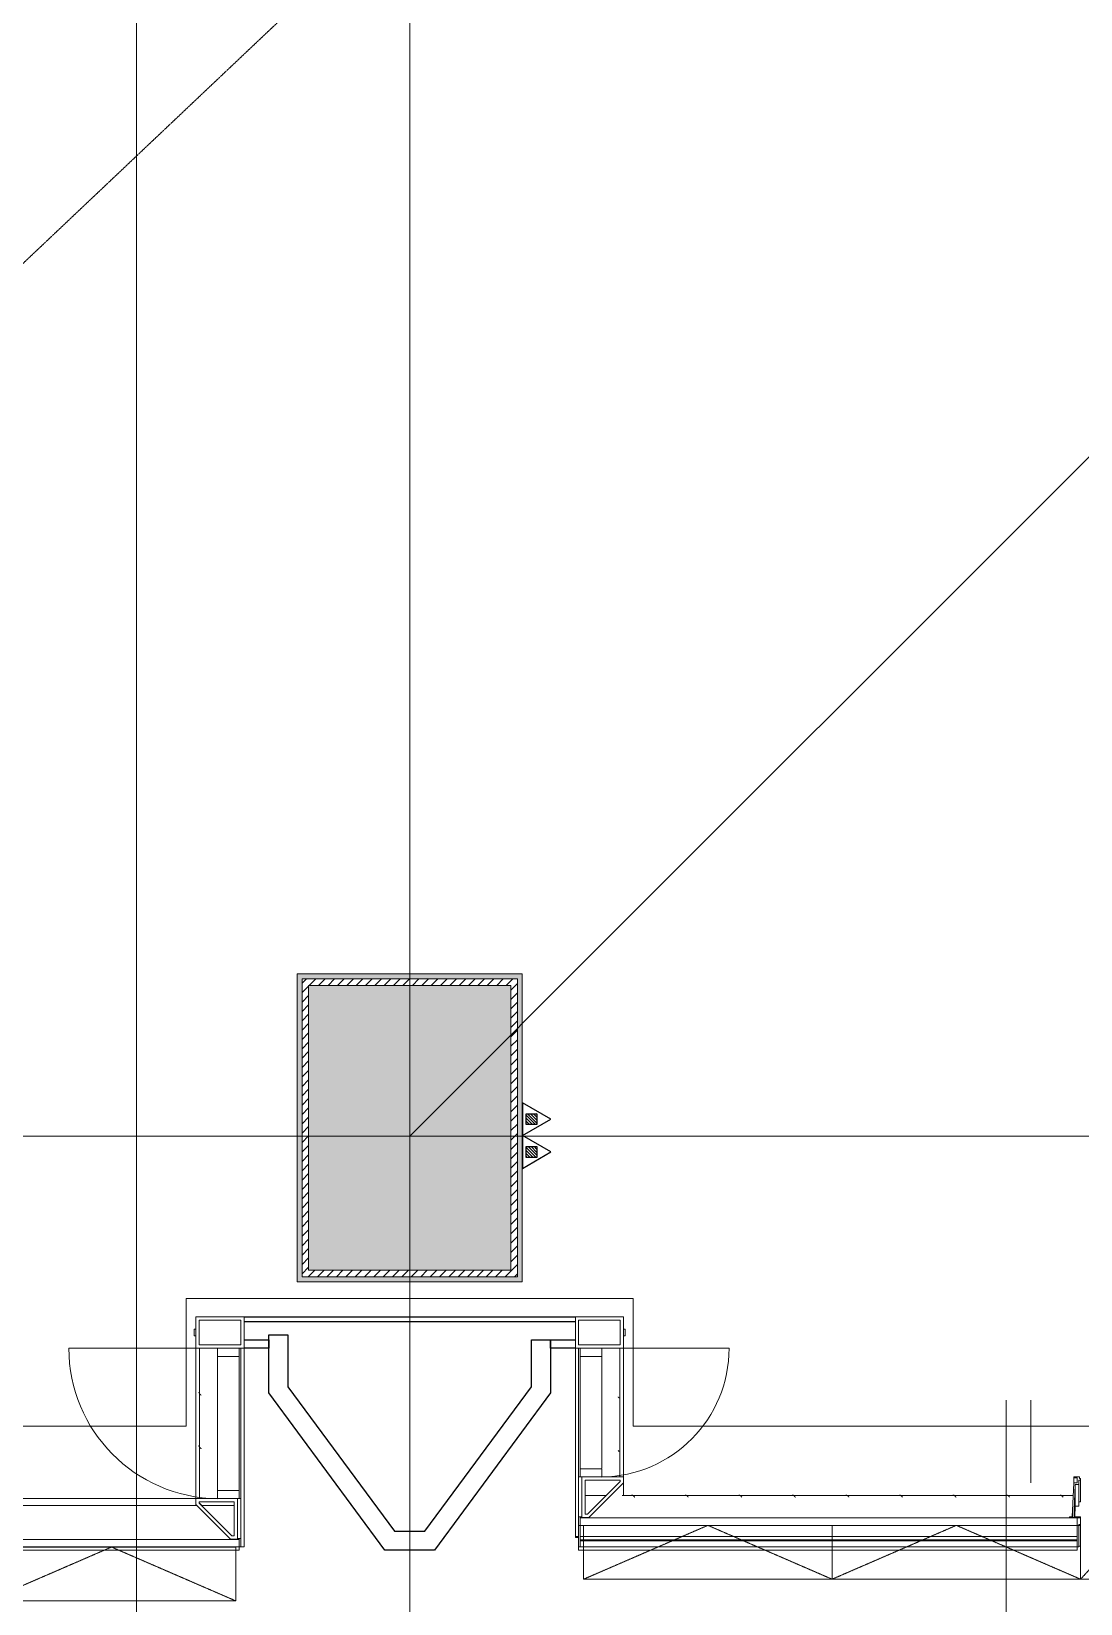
# Model space of a CAD drawing. Header units: millimetres. Extents: x 8533 to 398112, y -117646 to 105276.
# Drawn here: x 182263 to 188596, y 33084 to 42573 of the extents above; entities that cross this region are included whole.
import ezdxf

# ---------------------------------------------------------------- set-up
doc = ezdxf.new("R2010")
doc.units = ezdxf.units.MM
for name, pattern in [('IMPORT-A-D0TE-BF$0$DOTE', [0]), ('IMPORT-A-PMDT-10F$0$DASH _2_', [3.5, 2.5, -1]), ('IMPORT-colu-10F-19F$0$DOTE', [0]), ('IMPORT-DASH', [3.5, 2.5, -1])]:
    doc.linetypes.add(name, pattern=pattern)
for name, color, linetype, lineweight in [('A-D0TE-BF$0$A-Axis', 3, 'Continuous', 13), ('A-D0TE-BF$0$A-Axis-GRID', 1, 'IMPORT-A-D0TE-BF$0$DOTE', 13), ('A-EDGE-6_27F$0$A-floor-EDGE', 6, 'Continuous', 13), ('A-Iden-10F$0$A-Dims-IDEN', 13, 'Continuous', 13), ('A-PMDT-10F$0$A-GLAZ-CURT-CUT', 52, 'Continuous', 13), ('A-PMDT-10F$0$A-GLAZ-CURT-PRO', 13, 'Continuous', 13), ('A-PMDT-10F$0$A-WALL', 51, 'Continuous', 13), ('A-PMDT-10F$0$LB_铝板_', 2, 'Continuous', 13), ('A-PMDT-10F$0$Q-CASE-GM', 13, 'Continuous', 13), ('A-PMDT-10F$0$防火涂料', 8, 'Continuous', 13), ('colu-10F-19F$0$A-Axis-grid', 1, 'IMPORT-colu-10F-19F$0$DOTE', 13), ('colu-10F-19F$0$S-COLU-STEEL', 104, 'Continuous', 13), ('colu-10F-19F$0$S-hatch', 253, 'Continuous', 13), ('P-XHS-10F$0$PTP-XH灭火器', 10, 'Continuous', 25), ('X-AREA-SS', 3, 'IMPORT-DASH', 13), ('塔楼-ARC-10F-20250714_dwg', 8, 'Continuous', 13)]:
    doc.layers.add(name, color=color, linetype=linetype, lineweight=lineweight)

# ---------------------------------------------------------------- blocks, each defined once
blk = doc.blocks.new('塔楼-ARC-10F-20250714_dwg_A-D0TE-BF-2024562-10F_ARC_46_000_')
at = {"layer": 'A-D0TE-BF$0$A-Axis'}
for p, q in [((26600, -31033.5), (26600, -35033.5)), ((28250, -31033.5), (28250, -35033.5))]:
    blk.add_line(p, q, dxfattribs=at)
at = {"layer": 'A-D0TE-BF$0$A-Axis-GRID', "linetype": 'Continuous'}
for p, q in [((26600, -31033.5), (26600, -20300)), ((28250, -27270.4), (28250, -20300)), ((28250, -29130.4), (28250, -27270.4)), ((27570, -28250), (9430, -28250)), ((28930, -28250), (27570, -28250)), ((39660.3, -28250), (28930, -28250)), ((28250, -31033.5), (28250, -29130.4))]:
    blk.add_line(p, q, dxfattribs=at)
blk = doc.blocks.new('塔楼-ARC-10F-20250714_dwg_A-EDGE-6_27F-2024563-10F_ARC_46_000_')
at = {"layer": 'A-EDGE-6_27F$0$A-floor-EDGE', "flags": 128}
blk.add_lwpolyline([(38580, 1350), (38580, 650), (38580, -650), (38580, -1350), (39350, -1350), (39350, -18150), (38580, -18150), (38580, -18850), (38580, -20150), (38580, -20850), (39350, -20850), (39350, -30000), (29600, -30000), (29600, -29230), (28900, -29230), (27600, -29230), (26900, -29230), (26900, -30000), (10100, -30000), (10100, -29230), (9400, -29230), (8100, -29230)], dxfattribs=at)
blk = doc.blocks.new('塔楼-ARC-10F-20250714_dwg_colu-10F-19F-2024606-10F_ARC_46_000_')
at = {"layer": 'colu-10F-19F$0$S-hatch'}
h = blk.add_hatch(dxfattribs=at)
h.set_pattern_fill('FP_50', color=256, style=0, pattern_type=2)
h.set_pattern_definition([(45, (19450, 0), (-28.28427, 28.28427), [])])
h.paths.add_polyline_path([(28860, -29100), (28900, -29100), (28900, -27300), (27600, -27300), (27600, -29100), (28750, -29100)], flags=0)
h.paths.add_polyline_path([(27640, -29060), (27640, -27340), (28860, -27340), (28860, -29060), (28150, -29060)], flags=0)
blk.add_hatch(color=256, dxfattribs=at).paths.add_polyline_path([(28150, -29060), (28860, -29060), (28860, -27340), (27640, -27340), (27640, -29060)], flags=0)
at = {"layer": 'colu-10F-19F$0$A-Axis-grid', "linetype": 'Continuous'}
for p, q in [((36320, -20180), (28930, -27570)), ((28900, -27600), (28250, -28250)), ((28930, -27570), (28900, -27600))]:
    blk.add_line(p, q, dxfattribs=at)
at = {"layer": 'colu-10F-19F$0$S-COLU-STEEL', "flags": 128}
for points in [[(27600, -29100), (27600, -27300), (28900, -27300), (28900, -29100)], [(27640, -29060), (27640, -27340), (28860, -27340), (28860, -29060)]]:
    blk.add_lwpolyline(points, close=True, dxfattribs=at)
blk = doc.blocks.new('塔楼-ARC-10F-20250714_dwg_A-PMDT-10F$0$A$C2FD361CC-2024608-10F_ARC_46_000_')
at = {"layer": 'A-PMDT-10F$0$防火涂料'}
h = blk.add_hatch(dxfattribs=at)
h.set_pattern_fill('FP_53', color=256, style=0, pattern_type=2)
h.set_pattern_definition([(37.5, (19550, 28356.624), (-1.60031, 48.94136), [0, -38.608, 0, -43.18, -41.275]), (37.5, (19550, 28356.624), (-1.60031, 48.94136), [-81.788, 0, -41.275]), (7.5, (19550, 28356.624), (44.9521, 71.68268), [0, -20.828, 0, -34.798, -13.335]), (7.5, (19550, 28356.624), (44.9521, 71.68268), [-55.626, 0, -13.335]), (327.5, (19518.76, 28356.624), (79.09879, 0.143765), [0, -12.7, 0, -45.72, -59.69]), (327.5, (19518.76, 28356.624), (79.09879, 0.143765), [-58.42, 0, -59.69]), (317.5, (19518.76, 28356.624), (76.35522, 22.29306), [0, -6.35, 0, -29.972, -34.29]), (317.5, (19518.76, 28356.624), (76.35522, 22.29306), [-36.322, 0, -34.29])])
h.paths.add_polyline_path([(28860, -880.4), (28930, -880.4), (28929.6, 979.6), (27570, 979.6), (27570, -880.4), (28750, -880.4)], flags=0)
h.paths.add_polyline_path([(28860, -850), (27600, -850), (27600, 950), (28900, 950), (28900, -850)], flags=0)
at = {"layer": 'A-PMDT-10F$0$防火涂料', "flags": 128}
blk.add_lwpolyline([(27570, 979.6), (28930, 979.6), (28930, -880.4), (27570, -880.4)], close=True, dxfattribs=at)
blk = doc.blocks.new('塔楼-ARC-10F-20250714_dwg_A-Iden-10F-2024611-10F_ARC_46_000_')
at = {"layer": 'A-Iden-10F$0$A-Dims-IDEN'}
blk.add_line((32000, -29843.3), (32000, -30343.3), dxfattribs=at)
at = {"layer": 'A-Iden-10F$0$A-Dims-IDEN', "flags": 128}
blk.add_lwpolyline([(31850, -29843.3), (31850, -35090.2), (31159.2, -35090.2), (30159.2, -35090.2)], dxfattribs=at)
blk = doc.blocks.new('塔楼-ARC-10F-20250714_dwg_P-XHS-10F$0$$TWTSYS$00000546-2024621-10F_ARC_46_000_')
at = {"layer": 'P-XHS-10F$0$PTP-XH灭火器'}
h = blk.add_hatch(dxfattribs=at)
h.set_pattern_fill('FP_61', color=256, style=0, pattern_type=2)
h.set_pattern_definition([(45, (-38543.802, -6670.83), (-17.67767, 17.67767), [])])
h.paths.add_polyline_path([(65, 44), (65, 174), (-65, 174), (-65, 44)], flags=0)
at = {"layer": 'P-XHS-10F$0$PTP-XH灭火器', "flags": 128}
for points in [[(0, 344), (-198, 0), (198, 0)], [(-65, 174), (65, 174), (65, 44), (-65, 44)]]:
    blk.add_lwpolyline(points, close=True, dxfattribs=at)
blk = doc.blocks.new('塔楼-ARC-10F-20250714_dwg_P-XHS-10F-2024623-10F_ARC_46_000_')
at = {"xscale": 0.5, "yscale": 0.5, "zscale": 0.5, "rotation": 269.9999999999999}
for p in [(28930.9, -28147.3), (28930.9, -28345.7)]:
    blk.add_blockref('塔楼-ARC-10F-20250714_dwg_P-XHS-10F$0$$TWTSYS$00000546-2024621-10F_ARC_46_000_', p, dxfattribs=at)
blk = doc.blocks.new('塔楼-ARC-10F-20250714_dwg_A-PMDT-10F$0$FP_61-Floor Plan_F10 CAD Export-2024667-10F_ARC_46_000_')
at = {"layer": 'A-PMDT-10F$0$Q-CASE-GM'}
for p, q in [((-1478.3, -260), (1245.2, -260)), ((1273.5, -260), (1470, -260))]:
    blk.add_line(p, q, dxfattribs=at)
blk = doc.blocks.new('塔楼-ARC-10F-20250714_dwg_A-PMDT-10F$0$FP_62-Floor Plan_F10 CAD Export-2024668-10F_ARC_46_000_')
at = {"layer": 'A-PMDT-10F$0$A-GLAZ-CURT-PRO'}
blk.add_line((1261, -301.7), (1261, -1210), dxfattribs=at)
at = {"layer": 'A-PMDT-10F$0$A-GLAZ-CURT-PRO', "flags": 128}
for points in [[(1257.5, -622.2), (1257.5, -621.9), (1257.6, -621.5), (1257.6, -621.1), (1257.7, -620.8), (1257.7, -620.4), (1257.8, -620), (1257.9, -619.7), (1258, -619.3), (1258.1, -618.9), (1258.2, -618.5), (1258.3, -618.2), (1258.5, -617.8), (1258.6, -617.4), (1258.8, -617.1), (1258.9, -616.7), (1259.1, -616.3), (1259.3, -616), (1259.5, -615.6), (1259.7, -615.2), (1259.9, -614.9), (1260.2, -614.5), (1260.4, -614.1), (1260.6, -613.7), (1260.9, -613.4), (1261.2, -613), (1261.4, -612.6), (1261.7, -612.3), (1262, -611.9), (1262.3, -611.5), (1262.6, -611.2), (1263, -610.8), (1263.3, -610.4), (1263.6, -610.1), (1264, -609.7), (1264.3, -609.3), (1264.7, -608.9), (1265, -608.6), (1265.4, -608.2), (1265.8, -607.8), (1266.2, -607.5), (1266.5, -607.1), (1266.9, -606.7), (1267.3, -606.4), (1267.7, -606), (1268.2, -605.6), (1268.6, -605.3), (1269, -604.9), (1269.4, -604.5), (1269.8, -604.1), (1270.3, -603.8), (1270.7, -603.4), (1271.1, -603), (1271.6, -602.7)], [(1257.5, -945.5), (1257.5, -945.2), (1257.6, -944.8), (1257.6, -944.4), (1257.7, -944.1), (1257.7, -943.7), (1257.8, -943.3), (1257.9, -942.9), (1258, -942.6), (1258.1, -942.2), (1258.2, -941.8), (1258.3, -941.5), (1258.5, -941.1), (1258.6, -940.7), (1258.8, -940.4), (1258.9, -940), (1259.1, -939.6), (1259.3, -939.3), (1259.5, -938.9), (1259.7, -938.5), (1259.9, -938.1), (1260.2, -937.8), (1260.4, -937.4), (1260.6, -937), (1260.9, -936.7), (1261.2, -936.3), (1261.4, -935.9), (1261.7, -935.6), (1262, -935.2), (1262.3, -934.8), (1262.6, -934.5), (1263, -934.1), (1263.3, -933.7), (1263.6, -933.3), (1264, -933), (1264.3, -932.6), (1264.7, -932.2), (1265, -931.9), (1265.4, -931.5), (1265.8, -931.1), (1266.2, -930.8), (1266.5, -930.4), (1266.9, -930), (1267.3, -929.7), (1267.7, -929.3), (1268.2, -928.9), (1268.6, -928.5), (1269, -928.2), (1269.4, -927.8), (1269.8, -927.4), (1270.3, -927.1), (1270.7, -926.7), (1271.1, -926.3), (1271.6, -926)]]:
    blk.add_lwpolyline(points, dxfattribs=at)
blk = doc.blocks.new('塔楼-ARC-10F-20250714_dwg_A-PMDT-10F$0$CWP_玻璃幕墙端部 - 塔楼有侧开启扇 H_3000_有窗帘槽-V60-Floor Plan_F10 CAD Export-2024748-10F_ARC_46_000_')
at = {"layer": 'A-PMDT-10F$0$A-GLAZ-CURT-CUT', "flags": 128}
for points in [[(-1500, -10), (-1510, -10), (-1510, -15), (-1520, -15), (-1520, -55), (-1500, -55)], [(-1471.8, -57), (-1471.8, -55), (-1520, -55), (-1520, -57)], [(-1514, -301.7), (-1480, -301.7), (-1479.8, -295.7), (-1500, -295.7), (-1500, -265.5), (-1478.5, -265.5), (-1471.8, -100), (-1471.8, -57), (-1520, -57), (-1520, -62), (-1481.8, -62), (-1481.8, -99.8), (-1488.1, -255.5), (-1510, -255.5), (-1510, -281.7), (-1520, -281.7), (-1520, -291.7), (-1514, -291.7)], [(1500, -55), (1500, -10), (-1500, -10), (-1500, -55)], [(-1452.5, -55), (-1471.8, -55), (-1471.8, -57), (-1452.5, -57)], [(1510, -10), (1500, -10), (1500, -57), (1448.2, -57), (1239.1, -266.2), (1239.1, -301.7), (1490, -301.7), (1490, -62), (1510, -62)], [(1470, -281.7), (1259.1, -281.7), (1259.1, -274.4), (1456.5, -77), (1470, -77)], [(1445.8, -55), (1445.8, -57), (1500, -57), (1500, -55)], [(1490, -62), (1490, -301.7), (1510, -301.7), (1510, -62)], [(1370, -301.7), (1370, -351.7), (1500, -351.7), (1500, -301.7)], [(1500, -301.7), (1500, -1210), (1510, -1210), (1510, -301.7)], [(1239.1, -1210), (1239.1, -1400), (1530, -1400), (1530, -1210)], [(1259.1, -1380), (1259.1, -1230), (1510, -1230), (1510, -1380)], [(1370, -1160), (1370, -1210), (1500, -1210), (1500, -1160)]]:
    blk.add_lwpolyline(points, close=True, dxfattribs=at)
blk.add_lwpolyline([(-1452.5, -61), (-1452.5, -57), (-1471.8, -57), (-1471.8, -103), (-1470.1, -62), (-1453.5, -62)], dxfattribs=at)
at = {"layer": 'A-PMDT-10F$0$A-GLAZ-CURT-CUT'}
blk.add_arc((-1453.5, -61), 0.998, 270, 360, dxfattribs=at)
at = {"layer": 'A-PMDT-10F$0$A-GLAZ-CURT-PRO'}
for p, q in [((-1478.5, -265.5), (-1479.8, -295.7)), ((1259.1, -276.1), (1275.3, -259.8)), ((1370, -1160), (1370, -351.7)), ((1370, -1210), (472.5, -1210)), ((1239.1, -1285), (1229.1, -1285)), ((1229.1, -1325), (1239.1, -1325))]:
    blk.add_line(p, q, dxfattribs=at)
at = {"layer": 'A-PMDT-10F$0$A-GLAZ-CURT-PRO', "flags": 128}
for points in [[(1510, -10), (1530, -10), (1530, -1210)], [(-1480, -301.7), (1239.1, -301.7), (1239.1, -1210)], [(1229.1, -1320), (1229.1, -1325), (1229.1, -1320), (1229.1, -1290), (1229.1, -1285), (1229.1, -1290)]]:
    blk.add_lwpolyline(points, dxfattribs=at)
blk.add_lwpolyline([(1259.1, -276.2), (1275.5, -259.8)], close=True, dxfattribs=at)
at = {"layer": 'A-PMDT-10F$0$A-GLAZ-CURT-PRO'}
blk.add_arc((1380.9, -1210), 908.4, 90.68686, 180, dxfattribs=at)
at = {"layer": 'A-PMDT-10F$0$Q-CASE-GM', "flags": 128}
blk.add_lwpolyline([(-1500, -10), (-1500, 10), (1500, 10), (1500, -10)], dxfattribs=at)
for name in ['塔楼-ARC-10F-20250714_dwg_A-PMDT-10F$0$FP_61-Floor Plan_F10 CAD Export-2024667-10F_ARC_46_000_', '塔楼-ARC-10F-20250714_dwg_A-PMDT-10F$0$FP_62-Floor Plan_F10 CAD Export-2024668-10F_ARC_46_000_']:
    blk.add_blockref(name, (0, 0))
blk = doc.blocks.new('塔楼-ARC-10F-20250714_dwg_A-PMDT-10F$0$FP_153-Floor Plan_F10 CAD Export-2024702-10F_ARC_46_000_')
at = {"layer": 'A-PMDT-10F$0$Q-CASE-GM'}
for p, q in [((1247, 320.1), (-1475.4, 320.1)), ((1470, 320.1), (1344.2, 320.1))]:
    blk.add_line(p, q, dxfattribs=at)
at = {"layer": 'A-PMDT-10F$0$Q-CASE-GM', "flags": 128}
for points in [[(-1396.1, 323.6), (-1396.5, 323.6), (-1396.8, 323.5), (-1397.2, 323.5), (-1397.6, 323.5), (-1397.9, 323.4), (-1398.3, 323.3), (-1398.7, 323.3), (-1399, 323.2), (-1399.4, 323.1), (-1399.8, 323), (-1400.1, 322.8), (-1400.5, 322.7), (-1400.9, 322.6), (-1401.3, 322.4), (-1401.6, 322.2), (-1402, 322.1), (-1402.4, 321.9), (-1402.7, 321.7), (-1403.1, 321.5), (-1403.5, 321.3), (-1403.8, 321), (-1404.2, 320.8), (-1404.6, 320.6), (-1404.9, 320.3), (-1405.3, 320), (-1405.7, 319.8), (-1406.1, 319.5), (-1406.4, 319.2), (-1406.8, 318.9), (-1407.2, 318.6), (-1407.5, 318.3), (-1407.9, 317.9), (-1408.3, 317.6), (-1408.6, 317.3), (-1409, 316.9), (-1409.4, 316.6), (-1409.7, 316.2), (-1410.1, 315.8), (-1410.5, 315.5), (-1410.9, 315.1), (-1411.2, 314.7), (-1411.6, 314.3), (-1412, 313.9), (-1412.3, 313.5), (-1412.7, 313.1), (-1413.1, 312.7), (-1413.4, 312.3), (-1413.8, 311.9), (-1414.2, 311.4), (-1414.5, 311), (-1414.9, 310.6)], [(-1072.8, 323.6), (-1073.2, 323.6), (-1073.5, 323.5), (-1073.9, 323.5), (-1074.3, 323.5), (-1074.6, 323.4), (-1075, 323.3), (-1075.4, 323.3), (-1075.7, 323.2), (-1076.1, 323.1), (-1076.5, 323), (-1076.9, 322.8), (-1077.2, 322.7), (-1077.6, 322.6), (-1078, 322.4), (-1078.3, 322.2), (-1078.7, 322.1), (-1079.1, 321.9), (-1079.4, 321.7), (-1079.8, 321.5), (-1080.2, 321.3), (-1080.5, 321), (-1080.9, 320.8), (-1081.3, 320.6), (-1081.7, 320.3), (-1082, 320), (-1082.4, 319.8), (-1082.8, 319.5), (-1083.1, 319.2), (-1083.5, 318.9), (-1083.9, 318.6), (-1084.2, 318.3), (-1084.6, 317.9), (-1085, 317.6), (-1085.3, 317.3), (-1085.7, 316.9), (-1086.1, 316.6), (-1086.5, 316.2), (-1086.8, 315.8), (-1087.2, 315.5), (-1087.6, 315.1), (-1087.9, 314.7), (-1088.3, 314.3), (-1088.7, 313.9), (-1089, 313.5), (-1089.4, 313.1), (-1089.8, 312.7), (-1090.1, 312.3), (-1090.5, 311.9), (-1090.9, 311.4), (-1091.3, 311), (-1091.6, 310.6)], [(-749.5, 323.6), (-749.9, 323.6), (-750.2, 323.5), (-750.6, 323.5), (-751, 323.5), (-751.3, 323.4), (-751.7, 323.3), (-752.1, 323.3), (-752.5, 323.2), (-752.8, 323.1), (-753.2, 323), (-753.6, 322.8), (-753.9, 322.7), (-754.3, 322.6), (-754.7, 322.4), (-755, 322.2), (-755.4, 322.1), (-755.8, 321.9), (-756.1, 321.7), (-756.5, 321.5), (-756.9, 321.3), (-757.3, 321), (-757.6, 320.8), (-758, 320.6), (-758.4, 320.3), (-758.7, 320), (-759.1, 319.8), (-759.5, 319.5), (-759.8, 319.2), (-760.2, 318.9), (-760.6, 318.6), (-760.9, 318.3), (-761.3, 317.9), (-761.7, 317.6), (-762.1, 317.3), (-762.4, 316.9), (-762.8, 316.6), (-763.2, 316.2), (-763.5, 315.8), (-763.9, 315.5), (-764.3, 315.1), (-764.6, 314.7), (-765, 314.3), (-765.4, 313.9), (-765.7, 313.5), (-766.1, 313.1), (-766.5, 312.7), (-766.9, 312.3), (-767.2, 311.9), (-767.6, 311.4), (-768, 311), (-768.3, 310.6)], [(-426.2, 323.6), (-426.6, 323.6), (-427, 323.5), (-427.3, 323.5), (-427.7, 323.5), (-428.1, 323.4), (-428.4, 323.3), (-428.8, 323.3), (-429.2, 323.2), (-429.5, 323.1), (-429.9, 323), (-430.3, 322.8), (-430.6, 322.7), (-431, 322.6), (-431.4, 322.4), (-431.8, 322.2), (-432.1, 322.1), (-432.5, 321.9), (-432.9, 321.7), (-433.2, 321.5), (-433.6, 321.3), (-434, 321), (-434.3, 320.8), (-434.7, 320.6), (-435.1, 320.3), (-435.4, 320), (-435.8, 319.8), (-436.2, 319.5), (-436.6, 319.2), (-436.9, 318.9), (-437.3, 318.6), (-437.7, 318.3), (-438, 317.9), (-438.4, 317.6), (-438.8, 317.3), (-439.1, 316.9), (-439.5, 316.6), (-439.9, 316.2), (-440.2, 315.8), (-440.6, 315.5), (-441, 315.1), (-441.4, 314.7), (-441.7, 314.3), (-442.1, 313.9), (-442.5, 313.5), (-442.8, 313.1), (-443.2, 312.7), (-443.6, 312.3), (-443.9, 311.9), (-444.3, 311.4), (-444.7, 311), (-445, 310.6)], [(-102.9, 323.6), (-103.3, 323.6), (-103.7, 323.5), (-104, 323.5), (-104.4, 323.5), (-104.8, 323.4), (-105.1, 323.3), (-105.5, 323.3), (-105.9, 323.2), (-106.2, 323.1), (-106.6, 323), (-107, 322.8), (-107.4, 322.7), (-107.7, 322.6), (-108.1, 322.4), (-108.5, 322.2), (-108.8, 322.1), (-109.2, 321.9), (-109.6, 321.7), (-109.9, 321.5), (-110.3, 321.3), (-110.7, 321), (-111, 320.8), (-111.4, 320.6), (-111.8, 320.3), (-112.2, 320), (-112.5, 319.8), (-112.9, 319.5), (-113.3, 319.2), (-113.6, 318.9), (-114, 318.6), (-114.4, 318.3), (-114.7, 317.9), (-115.1, 317.6), (-115.5, 317.3), (-115.8, 316.9), (-116.2, 316.6), (-116.6, 316.2), (-117, 315.8), (-117.3, 315.5), (-117.7, 315.1), (-118.1, 314.7), (-118.4, 314.3), (-118.8, 313.9), (-119.2, 313.5), (-119.5, 313.1), (-119.9, 312.7), (-120.3, 312.3), (-120.6, 311.9), (-121, 311.4), (-121.4, 311), (-121.8, 310.6)], [(220.4, 323.6), (220, 323.6), (219.6, 323.5), (219.3, 323.5), (218.9, 323.5), (218.5, 323.4), (218.1, 323.3), (217.8, 323.3), (217.4, 323.2), (217, 323.1), (216.7, 323), (216.3, 322.8), (215.9, 322.7), (215.6, 322.6), (215.2, 322.4), (214.8, 322.2), (214.5, 322.1), (214.1, 321.9), (213.7, 321.7), (213.3, 321.5), (213, 321.3), (212.6, 321), (212.2, 320.8), (211.9, 320.6), (211.5, 320.3), (211.1, 320), (210.8, 319.8), (210.4, 319.5), (210, 319.2), (209.7, 318.9), (209.3, 318.6), (208.9, 318.3), (208.5, 317.9), (208.2, 317.6), (207.8, 317.3), (207.4, 316.9), (207.1, 316.6), (206.7, 316.2), (206.3, 315.8), (206, 315.5), (205.6, 315.1), (205.2, 314.7), (204.9, 314.3), (204.5, 313.9), (204.1, 313.5), (203.7, 313.1), (203.4, 312.7), (203, 312.3), (202.6, 311.9), (202.3, 311.4), (201.9, 311), (201.5, 310.6)], [(543.7, 323.6), (543.3, 323.6), (542.9, 323.5), (542.5, 323.5), (542.2, 323.5), (541.8, 323.4), (541.4, 323.3), (541.1, 323.3), (540.7, 323.2), (540.3, 323.1), (540, 323), (539.6, 322.8), (539.2, 322.7), (538.9, 322.6), (538.5, 322.4), (538.1, 322.2), (537.7, 322.1), (537.4, 321.9), (537, 321.7), (536.6, 321.5), (536.3, 321.3), (535.9, 321), (535.5, 320.8), (535.2, 320.6), (534.8, 320.3), (534.4, 320), (534.1, 319.8), (533.7, 319.5), (533.3, 319.2), (532.9, 318.9), (532.6, 318.6), (532.2, 318.3), (531.8, 317.9), (531.5, 317.6), (531.1, 317.3), (530.7, 316.9), (530.4, 316.6), (530, 316.2), (529.6, 315.8), (529.3, 315.5), (528.9, 315.1), (528.5, 314.7), (528.1, 314.3), (527.8, 313.9), (527.4, 313.5), (527, 313.1), (526.7, 312.7), (526.3, 312.3), (525.9, 311.9), (525.6, 311.4), (525.2, 311), (524.8, 310.6)], [(866.9, 323.6), (866.6, 323.6), (866.2, 323.5), (865.8, 323.5), (865.5, 323.5), (865.1, 323.4), (864.7, 323.3), (864.4, 323.3), (864, 323.2), (863.6, 323.1), (863.3, 323), (862.9, 322.8), (862.5, 322.7), (862.1, 322.6), (861.8, 322.4), (861.4, 322.2), (861, 322.1), (860.7, 321.9), (860.3, 321.7), (859.9, 321.5), (859.6, 321.3), (859.2, 321), (858.8, 320.8), (858.5, 320.6), (858.1, 320.3), (857.7, 320), (857.3, 319.8), (857, 319.5), (856.6, 319.2), (856.2, 318.9), (855.9, 318.6), (855.5, 318.3), (855.1, 317.9), (854.8, 317.6), (854.4, 317.3), (854, 316.9), (853.7, 316.6), (853.3, 316.2), (852.9, 315.8), (852.5, 315.5), (852.2, 315.1), (851.8, 314.7), (851.4, 314.3), (851.1, 313.9), (850.7, 313.5), (850.3, 313.1), (850, 312.7), (849.6, 312.3), (849.2, 311.9), (848.8, 311.4), (848.5, 311), (848.1, 310.6)], [(1190.2, 323.6), (1189.9, 323.6), (1189.5, 323.5), (1189.1, 323.5), (1188.8, 323.5), (1188.4, 323.4), (1188, 323.3), (1187.6, 323.3), (1187.3, 323.2), (1186.9, 323.1), (1186.5, 323), (1186.2, 322.8), (1185.8, 322.7), (1185.4, 322.6), (1185.1, 322.4), (1184.7, 322.2), (1184.3, 322.1), (1184, 321.9), (1183.6, 321.7), (1183.2, 321.5), (1182.8, 321.3), (1182.5, 321), (1182.1, 320.8), (1181.7, 320.6), (1181.4, 320.3), (1181, 320), (1180.6, 319.8), (1180.3, 319.5), (1179.9, 319.2), (1179.5, 318.9), (1179.2, 318.6), (1178.8, 318.3), (1178.4, 317.9), (1178, 317.6), (1177.7, 317.3), (1177.3, 316.9), (1176.9, 316.6), (1176.6, 316.2), (1176.2, 315.8), (1175.8, 315.5), (1175.5, 315.1), (1175.1, 314.7), (1174.7, 314.3), (1174.4, 313.9), (1174, 313.5), (1173.6, 313.1), (1173.2, 312.7), (1172.9, 312.3), (1172.5, 311.9), (1172.1, 311.4), (1171.8, 311), (1171.4, 310.6)]]:
    blk.add_lwpolyline(points, dxfattribs=at)
blk = doc.blocks.new('塔楼-ARC-10F-20250714_dwg_A-PMDT-10F$0$FP_154-Floor Plan_F10 CAD Export-2024703-10F_ARC_46_000_')
at = {"layer": 'A-PMDT-10F$0$A-GLAZ-CURT-PRO'}
blk.add_line((1261, 1210), (1261, 432.5), dxfattribs=at)
at = {"layer": 'A-PMDT-10F$0$A-GLAZ-CURT-PRO', "flags": 128}
for points in [[(1271.6, 915.6), (1271.2, 915.2), (1270.7, 914.8), (1270.3, 914.5), (1269.9, 914.1), (1269.5, 913.8), (1269.1, 913.4), (1268.7, 913.1), (1268.3, 912.7), (1267.9, 912.4), (1267.5, 912), (1267.1, 911.7), (1266.8, 911.3), (1266.4, 911), (1266, 910.6), (1265.7, 910.3), (1265.3, 909.9), (1264.9, 909.6), (1264.6, 909.2)], [(1271.6, 592.3), (1271.2, 591.9), (1270.7, 591.6), (1270.3, 591.2), (1269.9, 590.9), (1269.5, 590.5), (1269.1, 590.2), (1268.7, 589.8), (1268.3, 589.4), (1267.9, 589.1), (1267.5, 588.7), (1267.1, 588.4), (1266.8, 588), (1266.4, 587.7), (1266, 587.3), (1265.7, 587), (1265.3, 586.6), (1264.9, 586.3), (1264.6, 585.9)]]:
    blk.add_lwpolyline(points, dxfattribs=at)
blk = doc.blocks.new('塔楼-ARC-10F-20250714_dwg_A-PMDT-10F$0$CWP_玻璃幕墙端部 - 塔楼有侧开启扇 H_3000_有窗帘槽-V151-Floor Plan_F10 CAD Export-2024752-10F_ARC_46_000_')
at = {"layer": 'A-PMDT-10F$0$A-GLAZ-CURT-CUT', "flags": 128}
for points in [[(1239.1, 1400), (1239.1, 1210), (1530, 1210), (1530, 1400)], [(1259.1, 1230), (1259.1, 1380), (1510, 1380), (1510, 1230)], [(1370, 1210), (1370, 1160), (1500, 1160), (1500, 1210)], [(1500, 1210), (1500, 432.5), (1510, 432.5), (1510, 1210)], [(1370, 482.6), (1370, 432.5), (1500, 432.5), (1500, 482.6)], [(-1480, 432.5), (-1514, 432.5), (-1514, 422.5), (-1520, 422.5), (-1520, 412.5), (-1510, 412.5), (-1510, 386.3), (-1488.1, 386.3), (-1481.8, 230.6), (-1481.8, 192.8), (-1520, 192.8), (-1520, 187.8), (-1471.8, 187.8), (-1471.8, 230.8), (-1478.5, 396.3), (-1500, 396.3), (-1500, 426.5), (-1479.8, 426.5)], [(1500, 140.7), (1500, 185.8), (-1500, 185.8), (-1500, 140.7), (1500, 140.7), (1510, 140.7), (1510, 192.8), (1490, 192.8), (1490, 432.5), (1239.1, 432.5), (1239.1, 396.9), (1448.2, 187.8), (1500, 187.8)], [(1259.1, 412.5), (1470, 412.5), (1470, 207.8), (1456.5, 207.8), (1259.1, 405.2)], [(1490, 432.5), (1490, 192.8), (1510, 192.8), (1510, 432.5)], [(-1471.8, 185.8), (-1471.8, 187.8), (-1520, 187.8), (-1520, 185.8), (-1471.8, 185.8), (-1452.5, 185.8), (-1452.5, 187.8), (-1471.8, 187.8)], [(-1510, 140.7), (-1500, 140.7), (-1500, 185.8), (-1520, 185.8), (-1520, 145.7), (-1510, 145.7)]]:
    blk.add_lwpolyline(points, close=True, dxfattribs=at)
for points in [[(-1453.5, 192.8), (-1470.1, 192.8), (-1471.8, 233.8), (-1471.8, 187.8), (-1452.5, 187.8), (-1452.5, 191.8)], [(1445.8, 187.8), (1445.8, 185.8), (1500, 185.8), (1500, 187.8), (1448.2, 187.8)]]:
    blk.add_lwpolyline(points, dxfattribs=at)
at = {"layer": 'A-PMDT-10F$0$A-GLAZ-CURT-CUT'}
blk.add_arc((-1453.5, 191.8), 0.998, 360, 90, dxfattribs=at)
at = {"layer": 'A-PMDT-10F$0$A-GLAZ-CURT-PRO'}
for p, q in [((1229.1, 1290), (1229.1, 1320)), ((1370, 1210), (601.8, 1210)), ((1239.1, 432.5), (1239.1, 1210)), ((1370, 485.7), (1370, 1160)), ((-1479.8, 426.5), (-1479.8, 396.3)), ((1239.1, 396.9), (1239.1, 319.3)), ((-1500, 71.4), (-1500, 140.7)), ((1500, 140.7), (1500, 71.4))]:
    blk.add_line(p, q, dxfattribs=at)
at = {"layer": 'A-PMDT-10F$0$A-GLAZ-CURT-PRO', "flags": 128}
for points in [[(1239.1, 1325), (1229.1, 1325), (1229.1, 1320), (1229.1, 1325)], [(1229.1, 1285), (1229.1, 1290), (1229.1, 1285), (1239.1, 1285)], [(1530, 1210), (1530, 73.3), (1530, 70.9), (1522, 70.9), (1522, 70.3), (1530, 70.3), (1530, 67.9), (1510, 67.9), (1510, 73.3), (1530, 73.3)], [(-1520, 412.5), (-1520, 281.8), (-1510, 281.8)], [(-1510, 386.3), (-1510, 255.6), (-1488.1, 255.6)], [(-1488.1, 386.3), (-1488.1, 255.6), (-1485.6, 192.3)], [(-1510, 15), (-1520, 15), (-1520, 145.7)], [(-1510, 140.7), (-1510, 10), (-1500, 10), (-1500, 47.9)], [(1500, 47.9), (1500, 10), (1510, 10), (1510, 140.7)]]:
    blk.add_lwpolyline(points, dxfattribs=at)
at = {"layer": 'A-PMDT-10F$0$A-GLAZ-CURT-PRO'}
blk.add_arc((1379.3, 1210), 777.6, 180, 269.31314, dxfattribs=at)
at = {"layer": 'A-PMDT-10F$0$Q-CASE-GM'}
for p, q in [((-1500, 140.7), (-1500, 71.4)), ((1500, 140.7), (1500, 71.4)), ((-1500, 47.9), (1500, 47.9))]:
    blk.add_line(p, q, dxfattribs=at)
at = {"layer": 'A-PMDT-10F$0$Q-CASE-GM', "flags": 128}
for points in [[(-1500, 53.2), (-1500, 73.2), (1500, 73.2), (1500, 53.2), (1500, 50.8), (-1500, 50.8), (-1500, 53.2), (1500, 53.2)], [(-1500, 10), (-1500, -10), (1510, -10), (1510, 10)]]:
    blk.add_lwpolyline(points, dxfattribs=at)
blk.add_lwpolyline([(1500, 50.2), (1500, 47.9), (1500, 10), (-1500, 10), (-1500, 47.9), (-1500, 50.2)], close=True, dxfattribs=at)
for name in ['塔楼-ARC-10F-20250714_dwg_A-PMDT-10F$0$FP_154-Floor Plan_F10 CAD Export-2024703-10F_ARC_46_000_', '塔楼-ARC-10F-20250714_dwg_A-PMDT-10F$0$FP_153-Floor Plan_F10 CAD Export-2024702-10F_ARC_46_000_']:
    blk.add_blockref(name, (0, 0))
blk = doc.blocks.new('塔楼-ARC-10F-20250714_dwg_A-PMDT-10F$0$MQ-L10-2024759-10F_ARC_46_000_')
at = {"layer": 'A-PMDT-10F$0$A-GLAZ-CURT-PRO', "linetype": 'IMPORT-A-PMDT-10F$0$DASH _2_', "flags": 128}
for points in [[(105944.7, -100166.7), (107444.7, -100166.7), (107444.7, -100491.7), (105944.7, -100491.7)], [(108944.7, -100166.7), (107444.7, -100166.7), (107444.7, -100491.7), (108944.7, -100491.7)], [(103844.6, -100297.5), (102344.6, -100297.5), (102344.6, -100622.5), (103844.6, -100622.5)]]:
    blk.add_lwpolyline(points, close=True, dxfattribs=at)
for points in [[(105944.7, -100491.7), (106694.7, -100166.7), (107444.7, -100491.7), (108194.7, -100166.7), (108944.7, -100491.7)], [(108944.6, -100166.7), (108944.6, -100491.7), (109544.7, -100491.7), (109544.7, -100166.7)], [(108944.6, -100491.7), (109244.7, -100166.7), (109544.7, -100491.7)], [(103844.6, -100622.5), (103094.6, -100297.5), (102344.6, -100622.5), (101594.6, -100297.5), (100844.6, -100622.5)]]:
    blk.add_lwpolyline(points, dxfattribs=at)
at = {"layer": 'A-PMDT-10F$0$A-WALL', "color": 7}
for p, q in [((103894.7, -98937.2), (103894.7, -98907.2)), ((105894.7, -98907.2), (105894.7, -98937.2)), ((103894.7, -99097.2), (103894.7, -99047.2)), ((105894.7, -99046.5), (105894.7, -99096.5))]:
    blk.add_line(p, q, dxfattribs=at)
at = {"layer": 'A-PMDT-10F$0$LB_铝板_', "color": 130, "lineweight": 25}
for p, q in [((103894.7, -98907.2), (105894.7, -98907.2)), ((105894.7, -98937.2), (103894.7, -98937.2))]:
    blk.add_line(p, q, dxfattribs=at)
at = {"layer": 'A-PMDT-10F$0$LB_铝板_', "color": 130, "lineweight": 25, "flags": 128}
for points in [[(103894.7, -99047.2), (104044.7, -99047.2), (104044.7, -99097.2), (103894.7, -99097.2)], [(105894.7, -99096.5), (105744.7, -99096.5), (105744.7, -99046.5), (105894.7, -99046.5)]]:
    blk.add_lwpolyline(points, dxfattribs=at)
blk.add_lwpolyline([(105744.7, -99047.2), (105744.7, -99367.4), (105044.7, -100317.2), (104744.7, -100317.2), (104044.7, -99367.4), (104044.7, -99017.2), (104159.7, -99017.2), (104159.7, -99329.6), (104802.8, -100202.2), (104986.6, -100202.2), (105629.7, -99329.6), (105629.7, -99047.2)], close=True, dxfattribs=at)
at = {"extrusion": (0, 0, -1), "zscale": -1, "rotation": 180}
blk.add_blockref('塔楼-ARC-10F-20250714_dwg_A-PMDT-10F$0$CWP_玻璃幕墙端部 - 塔楼有侧开启扇 H_3000_有窗帘槽-V60-Floor Plan_F10 CAD Export-2024748-10F_ARC_46_000_', (-102364.7, -100307.2), dxfattribs=at)
at = {"extrusion": (0, 0, -1), "zscale": -1}
blk.add_blockref('塔楼-ARC-10F-20250714_dwg_A-PMDT-10F$0$CWP_玻璃幕墙端部 - 塔楼有侧开启扇 H_3000_有窗帘槽-V151-Floor Plan_F10 CAD Export-2024752-10F_ARC_46_000_', (-107424.7, -100307.2), dxfattribs=at)
blk = doc.blocks.new('塔楼-ARC-10F-20250714_dwg_A-PMDT-10F-2024812-10F_ARC_46_000_')
for name, p in [('塔楼-ARC-10F-20250714_dwg_A-Iden-10F-2024611-10F_ARC_46_000_', (0, 0)), ('塔楼-ARC-10F-20250714_dwg_A-D0TE-BF-2024562-10F_ARC_46_000_', (0, 0)), ('塔楼-ARC-10F-20250714_dwg_A-PMDT-10F$0$MQ-L10-2024759-10F_ARC_46_000_', (-76644.7, 69567.2)), ('塔楼-ARC-10F-20250714_dwg_A-EDGE-6_27F-2024563-10F_ARC_46_000_', (0, 0)), ('塔楼-ARC-10F-20250714_dwg_colu-10F-19F-2024606-10F_ARC_46_000_', (0, 0)), ('塔楼-ARC-10F-20250714_dwg_A-PMDT-10F$0$A$C2FD361CC-2024608-10F_ARC_46_000_', (0, -28250)), ('塔楼-ARC-10F-20250714_dwg_P-XHS-10F-2024623-10F_ARC_46_000_', (0, 0))]:
    blk.add_blockref(name, p)
blk = doc.blocks.new('塔楼-ARC-10F-20250714_dwg-2024558-10F_ARC_46_000_')
at = {"layer": 'X-AREA-SS', "color": 251, "flags": 128}
blk.add_lwpolyline([(1181458, 590515.5), (1191708, 580815.5), (1201958, 590515.5)], dxfattribs=at)
blk.add_blockref('塔楼-ARC-10F-20250714_dwg_A-PMDT-10F-2024812-10F_ARC_46_000_', (1173208, 610815.5))

msp = doc.modelspace()

# ---------------------------------------------------------------- block references
at = {"layer": '塔楼-ARC-10F-20250714_dwg', "color": 7}
msp.add_blockref('塔楼-ARC-10F-20250714_dwg-2024558-10F_ARC_46_000_', (-1016911.6, -546660.4), dxfattribs=at)

doc.saveas('drawing.dxf')
